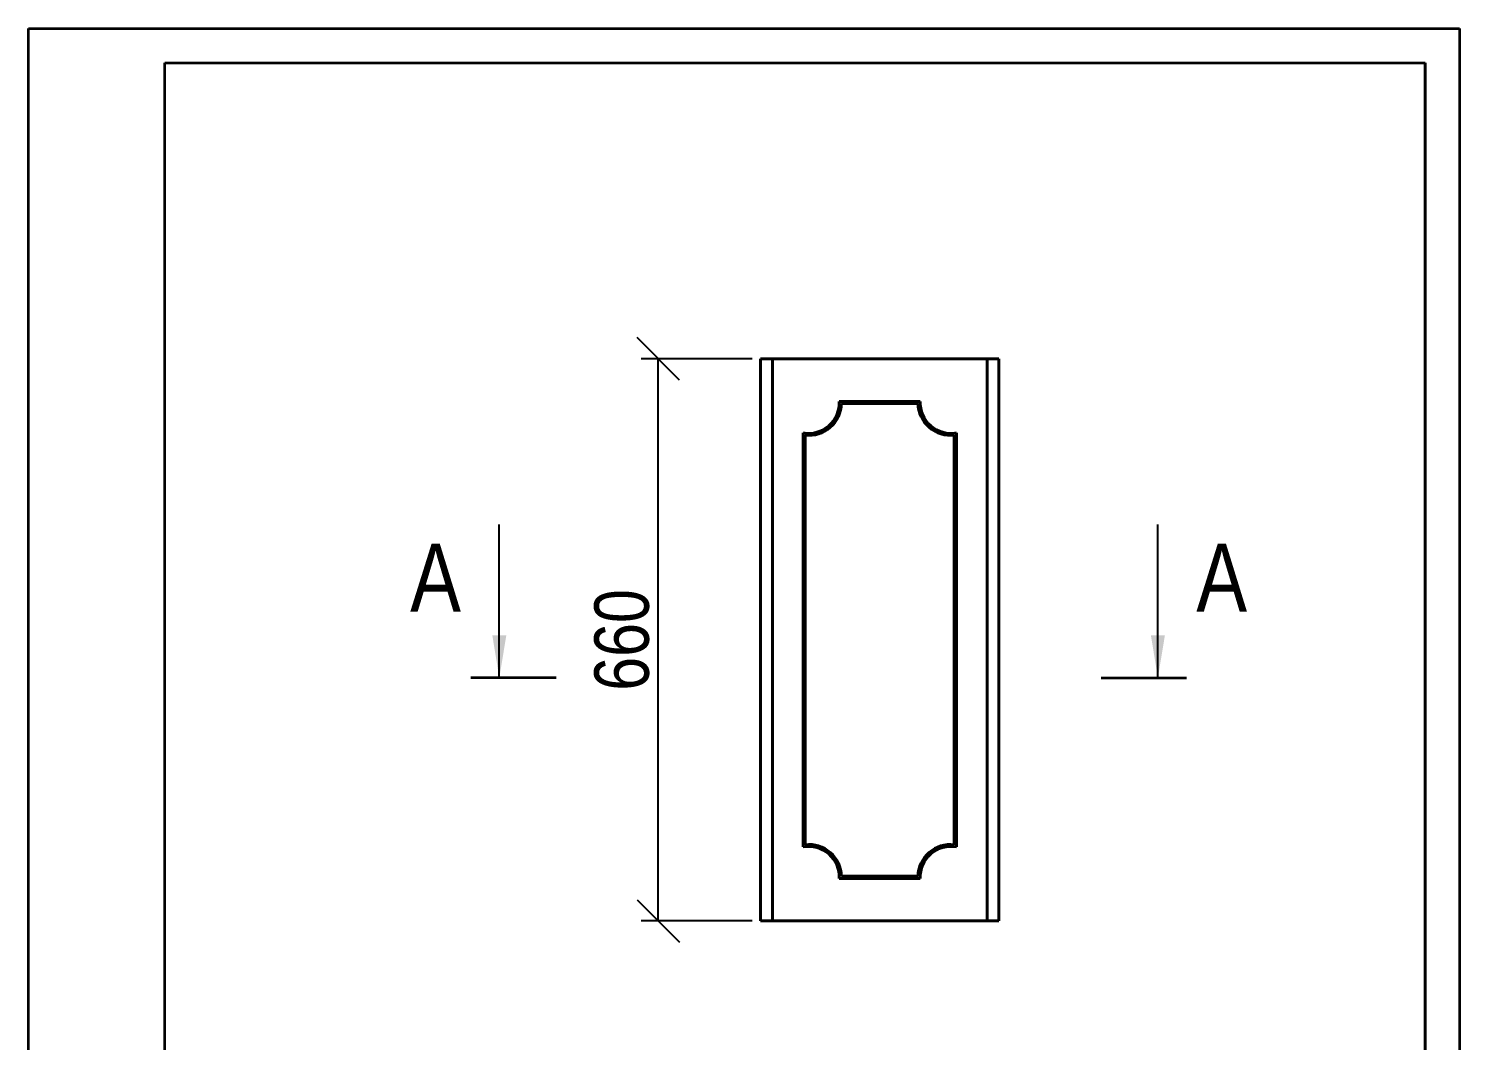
# Model space of a CAD drawing. Header units: millimetres. Extents: x 0 to 1680, y 0 to 2376.
# Drawn here: x 0 to 1680, y 1188 to 2376 of the extents above; entities that cross this region are included whole.
import ezdxf

# ---------------------------------------------------------------- set-up
doc = ezdxf.new("R2010")
doc.units = ezdxf.units.MM
doc.layers.get('0').update_dxf_attribs({"lineweight": 35})
doc.layers.add('Архио', color=252, linetype='Continuous', lineweight=40)
doc.layers.add('Размеры', color=5, linetype='Continuous', lineweight=9)
doc.styles.get("Standard").update_dxf_attribs({"font": 'ARIAL.TTF', "height": 5})
doc.styles.add('Размер', font='ARIAL.TTF', dxfattribs={"width": 0.8})
doc.dimstyles.new('M 1-1_h36_(M 1-2)', dxfattribs={"dimscale": 0.5, "dimtxt": 32, "dimasz": 25, "dimexe": 10, "dimexo": 5, "dimgap": 5, "dimtad": 1, "dimdec": 0, "dimtxsty": 'Размер', "dimblk": 'OBLIQUE', "dimcen": 2.5, "dimadec": 0, "dimazin": 0, "dimtfac": 1, "dimtdec": 0, "dimtmove": 0, "dimatfit": 3, "dimfxl": 0, "dimarcsym": 0})
doc.dimstyles.new('M 1-1_h36_(M 1-8)', dxfattribs={"dimscale": 2, "dimtxt": 32, "dimasz": 25, "dimexe": 10, "dimexo": 5, "dimgap": 5, "dimtad": 1, "dimdec": 0, "dimtxsty": 'Размер', "dimblk": 'OBLIQUE', "dimcen": 2.5, "dimadec": 0, "dimazin": 0, "dimtfac": 1, "dimtdec": 0, "dimtmove": 0, "dimatfit": 3, "dimfxl": 0, "dimarcsym": 0})

# ---------------------------------------------------------------- blocks, each defined once
blk = doc.blocks.new('A$C49AA496E')
for p, q in [((0, 0), (0, 297)), ((0, 297), (210, 297)), ((210, 297), (210, 0)), ((20, 5), (20, 292)), ((20, 292), (205, 292)), ((205, 292), (205, 5))]:
    blk.add_line(p, q)
blk = doc.blocks.new('_Oblique')
at = {"color": 0, "linetype": 'ByBlock', "lineweight": -2}
blk.add_line((-0.5, -0.5), (0.5, 0.5), dxfattribs=at)
blk = doc.blocks.new('*D4')
at = {"layer": 'Defpoints', "color": 0}
for p in [(739.4, 1988.2), (859.4, 1988.2), (859.4, 1328.2)]:
    blk.add_point(p, dxfattribs=at)
at = {"layer": 'Размеры', "color": 0, "lineweight": -2}
for p, q in [((849.4, 1988.2), (719.4, 1988.2)), ((739.4, 1328.2), (739.4, 1988.2)), ((849.4, 1328.2), (719.4, 1328.2))]:
    blk.add_line(p, q, dxfattribs=at)
at = {"layer": 'Размеры', "color": 0, "lineweight": -2, "xscale": 50, "yscale": 50, "zscale": 50}
for p, rotation in [((739.4, 1988.2), 90), ((739.4, 1328.2), 270)]:
    blk.add_blockref('_Oblique', p, dxfattribs=dict(at, rotation=rotation))
at = {"layer": 'Размеры', "color": 0, "insert": (696.7, 1658.2), "char_height": 64, "attachment_point": 5, "rotation": 90, "style": 'Размер'}
blk.add_mtext('660', dxfattribs=at)

msp = doc.modelspace()

# ---------------------------------------------------------------- linework, layer by layer
for p, q in [((619.4, 1613.6), (519.4, 1613.6)), ((1259.4, 1613.6), (1359.4, 1613.6))]:
    msp.add_line(p, q)
msp.add_lwpolyline([(1640, 160), (1640, 2336)])
at = {"layer": 'Архио'}
for p, q in [((859.4, 1824.4), (859.4, 1988.2)), ((859.4, 1988.2), (1139.4, 1988.2)), ((873.4, 1988.2), (873.4, 1328.2)), ((1125.4, 1988.2), (1125.4, 1328.2)), ((1139.4, 1824.4), (1139.4, 1988.2)), ((951.9, 1938.2), (1046.9, 1938.2)), ((1046.9, 1938.2), (951.9, 1938.2)), ((999.4, 1935.7), (954.4, 1935.7)), ((999.4, 1935.7), (1044.4, 1935.7)), ((859.4, 1328.2), (859.4, 1899)), ((909.4, 1723.7), (909.4, 1901.2)), ((911.9, 1774.6), (911.9, 1898.7)), ((1086.9, 1774.6), (1086.9, 1898.7)), ((1089.4, 1592.8), (1089.4, 1901.2)), ((1139.4, 1328.2), (1139.4, 1899)), ((911.9, 1774.6), (911.9, 1417.7)), ((1086.9, 1774.6), (1086.9, 1417.7)), ((909.4, 1723.7), (909.4, 1415.2)), ((1089.4, 1592.8), (1089.4, 1415.2)), ((1089.4, 1415.2), (1089.4, 1417.7)), ((1046.9, 1378.2), (951.9, 1378.2)), ((951.9, 1378.2), (1046.9, 1378.2)), ((999.4, 1380.7), (954.4, 1380.7)), ((999.4, 1380.7), (1044.4, 1380.7)), ((1046.9, 1378.2), (1044.4, 1378.2)), ((859.4, 1328.2), (1139.4, 1328.2))]:
    msp.add_line(p, q, dxfattribs=at)
for centre, radius, start, end in [((915.8, 1936.8), 36.1, 259.7834, 2.3015), ((916.4, 1936.5), 38, 263.2032, 358.8817), ((1082.4, 1936.5), 38, 181.1183, 276.7968), ((1083, 1936.8), 36.1, 177.6985, 280.2166), ((915.8, 1379.7), 36.1, 357.6985, 100.2166), ((916.4, 1380), 38, 1.1183, 96.7968), ((1082.4, 1380), 38, 83.2032, 178.8817), ((1083, 1379.7), 36.1, 79.7834, 182.3015)]:
    msp.add_arc(centre, radius, start, end, dxfattribs=at)

# ---------------------------------------------------------------- block references
at = {"xscale": 8, "yscale": 8, "zscale": 8}
msp.add_blockref('A$C49AA496E', (0, 0), dxfattribs=at)

# ---------------------------------------------------------------- texts
at = {"width": 0.8}
for p in [(448, 1691.4), (1371.1, 1691.4)]:
    msp.add_text('А', height=80, dxfattribs=at).set_placement(p)

# ---------------------------------------------------------------- dimensions: what is measured, and where the dimension line sits
at = {"layer": 'Размеры'}
dim = msp.add_linear_dim(base=(739.4, 1988.2), p1=(859.4, 1328.2), p2=(859.4, 1988.2), angle=90, dimstyle='M 1-1_h36_(M 1-8)', dxfattribs=at)
dim.commit()
dim.dimension.update_dxf_attribs({"geometry": '*D4', "text_midpoint": (696.7, 1658.2)})

# ---------------------------------------------------------------- leaders
for points in [[(552.7, 1613.6), (552.7, 1793.6)], [(1326, 1613.6), (1326, 1793.6)]]:
    msp.add_leader(points, dimstyle='M 1-1_h36_(M 1-2)', override={"dimasz": 100})

doc.saveas('drawing.dxf')
